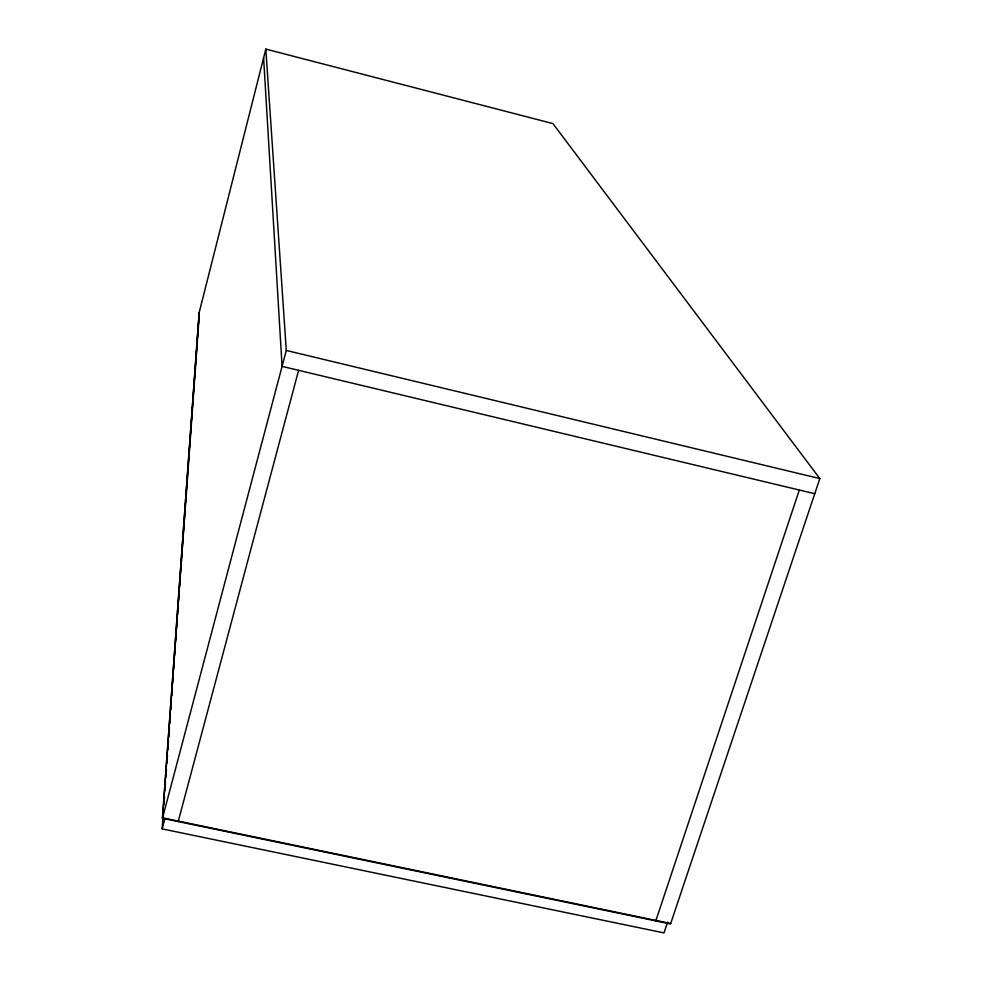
<?xml version="1.0" encoding="UTF-8"?>
<svg xmlns="http://www.w3.org/2000/svg" width="982" height="982" viewBox="0 0 982 982"><rect width="100%" height="100%" fill="white"/><g stroke="black" fill="none" stroke-linecap="round" stroke-linejoin="round"><path stroke-width="1.47" d="M162.447 818.288L199.162 312.632L265.815 49.1L552.94 123.597L819.835 478.59L670.534 923.964L162.447 818.288L286.29 350.451L265.815 49.1M199.236 312.362L162.57 817.822L670.681 923.51M667.613 922.098L663.992 932.9L162.165 828.882L163.491 810.543M163.933 804.43L164.485 796.783M164.927 790.67L165.479 783.022M165.921 776.909L166.474 769.274M166.915 763.161L167.468 755.514M167.897 749.401L168.45 741.754M168.781 737.175L169.444 728.006M169.776 723.415L170.328 715.78M170.77 709.667L171.322 702.02M171.764 695.907L172.316 688.259M172.648 683.681L173.311 674.511M173.642 669.92L174.305 660.751M174.636 656.172L175.299 647.003M175.631 642.412L176.294 633.243M176.613 628.652L177.276 619.482M177.607 614.904L178.27 605.734M178.601 601.144L179.264 591.974M179.596 587.396L180.148 579.748M180.59 573.635L181.142 565.988M181.474 561.409L182.136 552.24M182.468 547.649L183.131 538.48M183.462 533.901L184.125 524.732M184.456 520.141L185.107 510.971M185.328 507.915L186.101 497.211M186.322 494.155L187.096 483.463M187.316 480.407L188.09 469.703M188.311 466.646L189.084 455.943M189.305 452.886L189.968 443.717M190.299 439.138L190.962 429.969M191.294 425.378L191.956 416.208M192.288 411.63L192.951 402.448M193.282 397.87L193.933 388.7M194.154 385.644L194.927 374.94M195.148 371.883L195.921 361.192M196.142 358.135L196.916 347.432M197.137 344.375L198.904 319.923M162.165 828.882L164.792 818.976M178.196 821.566L298.614 370.324M655.78 920.895L799.323 490.018M814.765 493.713L282.079 366.372L263.606 57.828M286.29 350.451L819.835 478.59"/></g></svg>
